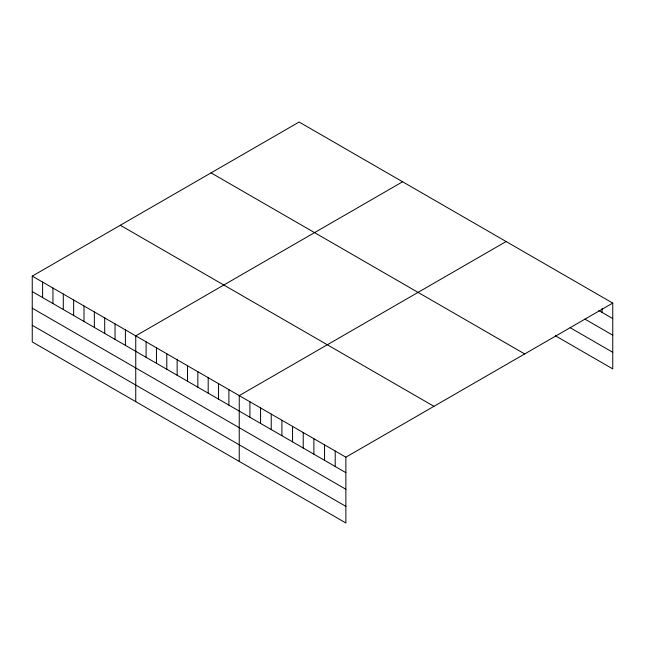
<?xml version="1.0" encoding="UTF-8"?>
<svg xmlns="http://www.w3.org/2000/svg" width="645" height="645" viewBox="0 0 645 645"><rect width="100%" height="100%" fill="white"/><g stroke="black" fill="none" stroke-linecap="round" stroke-linejoin="round"><path stroke-width="0.97" d="M32.25 276.108L345.873 457.176L345.873 522.974L32.25 341.906L32.25 276.108L299.127 122.026L612.75 303.094L612.75 368.892L555.329 335.747M402.625 181.777L135.748 335.86L135.748 401.658M506.115 241.536L239.239 395.611L239.239 461.409M345.873 457.176L612.75 303.094M598.802 310.519L612.75 318.574M584.862 319.073L612.75 335.182M570.099 327.66L612.75 352.291M211.06 172.876L524.683 353.944M120.317 225.258L433.94 406.326M32.25 291.588L345.873 472.656M32.25 308.189L345.873 489.257M32.25 325.298L345.873 506.365M602.083 308.544L602.083 312.414M335.207 451.016L335.207 466.496M324.548 444.865L324.548 460.337M313.881 438.705L313.881 454.185M303.223 432.553L303.223 448.025M292.556 426.393L292.556 441.873M281.897 420.242L281.897 435.714M271.231 414.082L271.231 429.562M260.564 407.922L260.564 423.402M249.905 401.771L249.905 417.242M228.894 389.636L228.894 405.116M218.542 383.662L218.542 399.142M208.19 377.688L208.19 393.168M197.846 371.714L197.846 387.185M187.493 365.739L187.493 381.211M177.141 359.765L177.141 375.237M166.797 353.783L166.797 369.262M156.445 347.808L156.445 363.288M146.093 341.834L146.093 357.314M125.396 329.885L125.396 345.365M115.044 323.911L115.044 339.383M104.7 317.937L104.7 333.409M94.347 311.962L94.347 327.434M83.995 305.98L83.995 321.46M73.651 300.006L73.651 315.486M63.299 294.031L63.299 309.511M52.946 288.057L52.946 303.537M42.602 282.083L42.602 297.563"/></g></svg>
